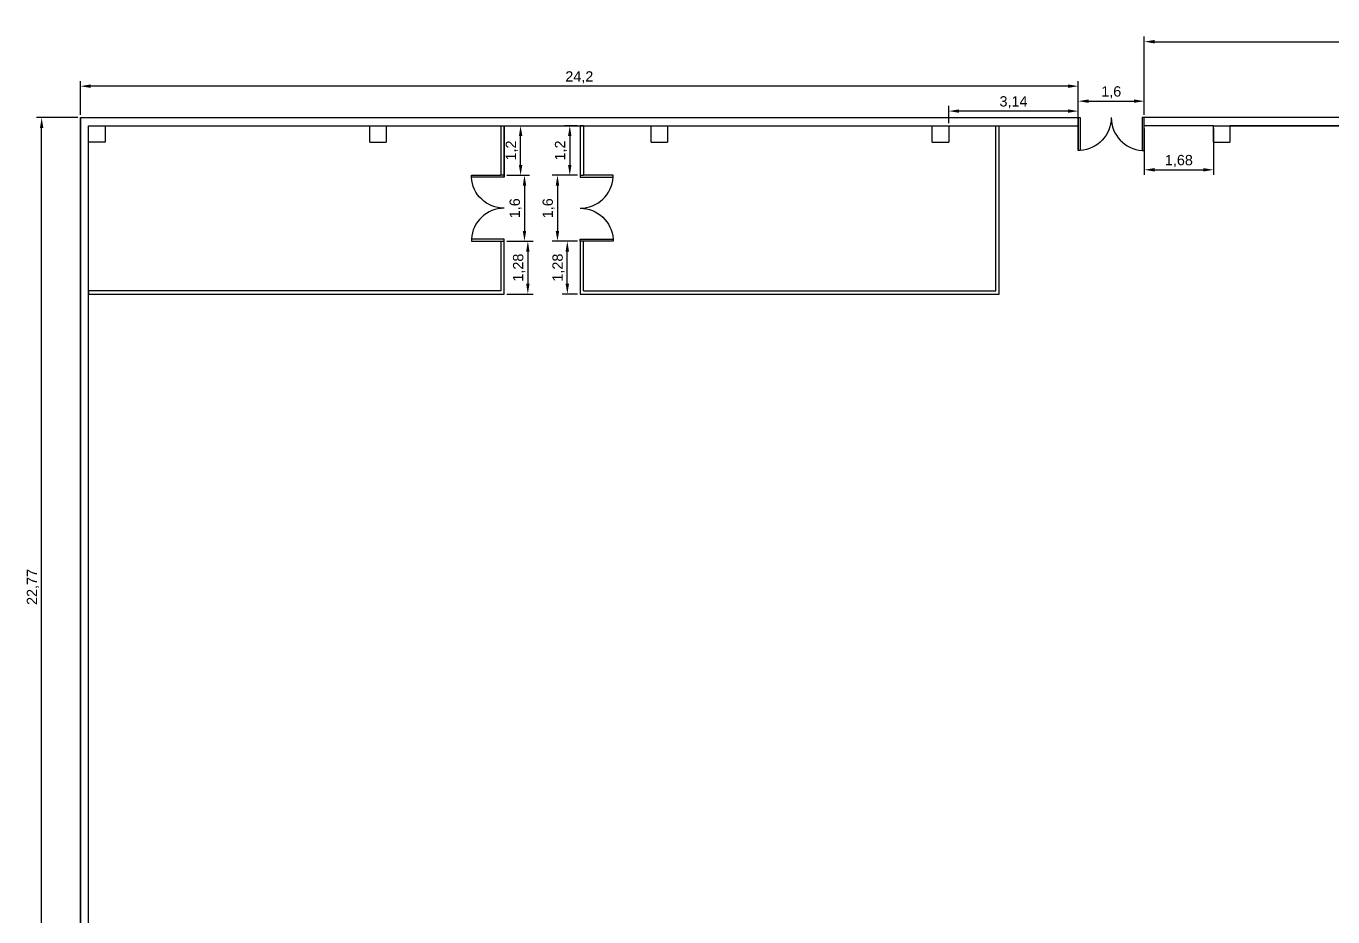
# Model space of a CAD drawing. Header units: millimetres. Extents: x 2831 to 3559, y 1674 to 2188.
# Drawn here: x 2832.6 to 3149.5, y 1972.4 to 2188.5 of the extents above; entities that cross this region are included whole.
import ezdxf

# ---------------------------------------------------------------- set-up
doc = ezdxf.new("R2010")
doc.units = ezdxf.units.MM
doc.layers.add('CARPINTERIA', color=255, linetype='Continuous')
doc.styles.get("Standard").update_dxf_attribs({"font": 'arial.ttf'})
doc.dimstyles.new('ISO-25', dxfattribs={"dimtxt": 2.5, "dimasz": 2.5, "dimexe": 1.25, "dimexo": 0.625, "dimtad": 1, "dimtxsty": 'Standard', "dimcen": 2.5, "dimadec": 0, "dimazin": 0, "dimtfac": 1, "dimtmove": 0, "dimatfit": 3, "dimfxl": 1, "dimarcsym": 0})

# ---------------------------------------------------------------- blocks, each defined once
blk = doc.blocks.new('*D11')
at = {"color": 0, "lineweight": -2, "transparency": 16777216}
for p, q in [((2949.13, 2152.3), (2954.66, 2152.3)), ((2953.41, 2149.8), (2953.41, 2138.8)), ((2949.13, 2136.3), (2954.66, 2136.3))]:
    blk.add_line(p, q, dxfattribs=at)
at = {"color": 0, "transparency": 16777216}
for points in [[(2953, 2149.8), (2953.83, 2149.8), (2953.41, 2152.3)], [(2953, 2138.8), (2953.83, 2138.8), (2953.41, 2136.3)]]:
    blk.add_solid(points, dxfattribs=at)
at = {"layer": 'Defpoints', "color": 0, "transparency": 16777216}
for p in [(2948.51, 2152.3), (2948.51, 2136.3), (2953.41, 2136.3)]:
    blk.add_point(p, dxfattribs=at)
at = {"color": 0, "transparency": 16777216, "insert": (2951.28, 2144.3), "char_height": 2.5, "attachment_point": 5, "rotation": 90}
blk.add_mtext('1,6', dxfattribs=at)
blk = doc.blocks.new('*D12')
at = {"color": 0, "lineweight": -2, "transparency": 16777216}
for p, q in [((2966.28, 2152.3), (2960.16, 2152.3)), ((2961.41, 2149.8), (2961.41, 2138.8)), ((2966.28, 2136.3), (2960.16, 2136.3))]:
    blk.add_line(p, q, dxfattribs=at)
at = {"color": 0, "transparency": 16777216}
for points in [[(2960.99, 2149.8), (2961.83, 2149.8), (2961.41, 2152.3)], [(2960.99, 2138.8), (2961.83, 2138.8), (2961.41, 2136.3)]]:
    blk.add_solid(points, dxfattribs=at)
at = {"layer": 'Defpoints', "color": 0, "transparency": 16777216}
for p in [(2966.91, 2152.3), (2961.41, 2136.3), (2966.91, 2136.3)]:
    blk.add_point(p, dxfattribs=at)
at = {"color": 0, "transparency": 16777216, "insert": (2959.28, 2144.3), "char_height": 2.5, "attachment_point": 5, "rotation": 90}
blk.add_mtext('1,6', dxfattribs=at)
blk = doc.blocks.new('*D13')
at = {"color": 0, "lineweight": -2, "transparency": 16777216}
for p, q in [((3087.71, 2166.93), (3087.71, 2171.52)), ((3103.71, 2166.93), (3103.71, 2171.52)), ((3090.21, 2170.27), (3101.21, 2170.27))]:
    blk.add_line(p, q, dxfattribs=at)
at = {"color": 0, "transparency": 16777216}
for points in [[(3090.21, 2170.69), (3090.21, 2169.86), (3087.71, 2170.27)], [(3101.21, 2170.69), (3101.21, 2169.86), (3103.71, 2170.27)]]:
    blk.add_solid(points, dxfattribs=at)
at = {"layer": 'Defpoints', "color": 0, "transparency": 16777216}
for p in [(3103.71, 2170.27), (3087.71, 2166.3), (3103.71, 2166.3)]:
    blk.add_point(p, dxfattribs=at)
at = {"color": 0, "transparency": 16777216, "insert": (3095.71, 2172.4), "char_height": 2.5, "attachment_point": 5, "rotation": 359.9999}
blk.add_mtext('1,6', dxfattribs=at)
blk = doc.blocks.new('*D35')
at = {"color": 0, "lineweight": -2, "transparency": 16777216}
for p, q in [((2845.71, 2166.93), (2845.71, 2175.16)), ((3087.71, 2166.93), (3087.71, 2175.16)), ((3085.21, 2173.91), (2848.21, 2173.91))]:
    blk.add_line(p, q, dxfattribs=at)
at = {"color": 0, "transparency": 16777216}
for points in [[(2848.21, 2174.33), (2848.21, 2173.49), (2845.71, 2173.91)], [(3085.21, 2174.33), (3085.21, 2173.49), (3087.71, 2173.91)]]:
    blk.add_solid(points, dxfattribs=at)
at = {"layer": 'Defpoints', "color": 0, "transparency": 16777216}
for p in [(2845.71, 2173.91), (2845.71, 2166.3), (3087.71, 2166.3)]:
    blk.add_point(p, dxfattribs=at)
at = {"color": 0, "transparency": 16777216, "insert": (2966.71, 2176.04), "char_height": 2.5, "attachment_point": 5}
blk.add_mtext('24,2', dxfattribs=at)
blk = doc.blocks.new('*D36')
at = {"color": 0, "lineweight": -2, "transparency": 16777216}
for p, q in [((3103.71, 2166.93), (3103.71, 2185.95)), ((3106.21, 2184.7), (3533.21, 2184.7)), ((3535.71, 2166.93), (3535.71, 2185.95))]:
    blk.add_line(p, q, dxfattribs=at)
at = {"color": 0, "transparency": 16777216}
for points in [[(3106.21, 2185.12), (3106.21, 2184.28), (3103.71, 2184.7)], [(3533.21, 2185.12), (3533.21, 2184.28), (3535.71, 2184.7)]]:
    blk.add_solid(points, dxfattribs=at)
at = {"layer": 'Defpoints', "color": 0, "transparency": 16777216}
for p in [(3535.71, 2184.7), (3103.71, 2166.3), (3535.71, 2166.3)]:
    blk.add_point(p, dxfattribs=at)
at = {"color": 0, "transparency": 16777216, "insert": (3319.71, 2186.83), "char_height": 2.5, "attachment_point": 5}
blk.add_mtext('43,2', dxfattribs=at)
blk = doc.blocks.new('*D58')
at = {"color": 0, "lineweight": -2, "transparency": 16777216}
for p, q in [((3103.71, 2163.68), (3103.71, 2152.38)), ((3120.51, 2163.68), (3120.51, 2152.38)), ((3106.21, 2153.63), (3118.01, 2153.63))]:
    blk.add_line(p, q, dxfattribs=at)
at = {"color": 0, "transparency": 16777216}
for points in [[(3106.21, 2154.04), (3106.21, 2153.21), (3103.71, 2153.63)], [(3118.01, 2154.04), (3118.01, 2153.21), (3120.51, 2153.63)]]:
    blk.add_solid(points, dxfattribs=at)
at = {"layer": 'Defpoints', "color": 0, "transparency": 16777216}
for p in [(3103.71, 2164.3), (3120.51, 2164.3), (3120.51, 2153.63)]:
    blk.add_point(p, dxfattribs=at)
at = {"color": 0, "transparency": 16777216, "insert": (3112.11, 2155.75), "char_height": 2.5, "attachment_point": 5}
blk.add_mtext('1,68', dxfattribs=at)
blk = doc.blocks.new('*D59')
at = {"color": 0, "lineweight": -2, "transparency": 16777216}
for p, q in [((3056.31, 2164.93), (3056.31, 2169.11)), ((3085.21, 2167.86), (3058.81, 2167.86)), ((3087.71, 2164.93), (3087.71, 2169.11))]:
    blk.add_line(p, q, dxfattribs=at)
at = {"color": 0, "transparency": 16777216}
for points in [[(3058.81, 2168.28), (3058.81, 2167.45), (3056.31, 2167.86)], [(3085.21, 2168.28), (3085.21, 2167.45), (3087.71, 2167.86)]]:
    blk.add_solid(points, dxfattribs=at)
at = {"layer": 'Defpoints', "color": 0, "transparency": 16777216}
for p in [(3056.31, 2167.86), (3056.31, 2164.3), (3087.71, 2164.3)]:
    blk.add_point(p, dxfattribs=at)
at = {"color": 0, "transparency": 16777216, "insert": (3072.01, 2169.99), "char_height": 2.5, "attachment_point": 5}
blk.add_mtext('3,14', dxfattribs=at)
blk = doc.blocks.new('*D60')
at = {"color": 0, "lineweight": -2, "transparency": 16777216}
for p, q in [((2949.13, 2164.3), (2953.72, 2164.3)), ((2952.47, 2154.8), (2952.47, 2161.8)), ((2949.13, 2152.3), (2953.72, 2152.3))]:
    blk.add_line(p, q, dxfattribs=at)
at = {"color": 0, "transparency": 16777216}
for points in [[(2952.06, 2161.8), (2952.89, 2161.8), (2952.47, 2164.3)], [(2952.06, 2154.8), (2952.89, 2154.8), (2952.47, 2152.3)]]:
    blk.add_solid(points, dxfattribs=at)
at = {"layer": 'Defpoints', "color": 0, "transparency": 16777216}
for p in [(2948.51, 2164.3), (2952.47, 2164.3), (2948.51, 2152.3)]:
    blk.add_point(p, dxfattribs=at)
at = {"color": 0, "transparency": 16777216, "insert": (2950.35, 2158.3), "char_height": 2.5, "attachment_point": 5, "rotation": 90}
blk.add_mtext('1,2', dxfattribs=at)
blk = doc.blocks.new('*D61')
at = {"color": 0, "lineweight": -2, "transparency": 16777216}
for p, q in [((2966.28, 2164.3), (2963.15, 2164.3)), ((2964.4, 2161.8), (2964.4, 2154.8)), ((2966.28, 2152.3), (2963.15, 2152.3))]:
    blk.add_line(p, q, dxfattribs=at)
at = {"color": 0, "transparency": 16777216}
for points in [[(2963.98, 2161.8), (2964.81, 2161.8), (2964.4, 2164.3)], [(2963.98, 2154.8), (2964.81, 2154.8), (2964.4, 2152.3)]]:
    blk.add_solid(points, dxfattribs=at)
at = {"layer": 'Defpoints', "color": 0, "transparency": 16777216}
for p in [(2966.91, 2164.3), (2964.4, 2152.3), (2966.91, 2152.3)]:
    blk.add_point(p, dxfattribs=at)
at = {"color": 0, "transparency": 16777216, "insert": (2962.27, 2158.3), "char_height": 2.5, "attachment_point": 5, "rotation": 90}
blk.add_mtext('1,2', dxfattribs=at)
blk = doc.blocks.new('*D62')
at = {"color": 0, "lineweight": -2, "transparency": 16777216}
for p, q in [((2949.13, 2136.3), (2955.48, 2136.3)), ((2954.23, 2133.8), (2954.23, 2126)), ((2949.13, 2123.5), (2955.48, 2123.5))]:
    blk.add_line(p, q, dxfattribs=at)
at = {"color": 0, "transparency": 16777216}
for points in [[(2953.81, 2133.8), (2954.64, 2133.8), (2954.23, 2136.3)], [(2953.81, 2126), (2954.64, 2126), (2954.23, 2123.5)]]:
    blk.add_solid(points, dxfattribs=at)
at = {"layer": 'Defpoints', "color": 0, "transparency": 16777216}
for p in [(2948.51, 2136.3), (2948.51, 2123.5), (2954.23, 2123.5)]:
    blk.add_point(p, dxfattribs=at)
at = {"color": 0, "transparency": 16777216, "insert": (2952.1, 2129.9), "char_height": 2.5, "attachment_point": 5, "rotation": 90}
blk.add_mtext('1,28', dxfattribs=at)
blk = doc.blocks.new('*D63')
at = {"color": 0, "lineweight": -2, "transparency": 16777216}
for p, q in [((2966.28, 2136.3), (2962.55, 2136.3)), ((2963.8, 2126), (2963.8, 2133.8)), ((2966.28, 2123.5), (2962.55, 2123.5))]:
    blk.add_line(p, q, dxfattribs=at)
at = {"color": 0, "transparency": 16777216}
for points in [[(2963.38, 2133.8), (2964.22, 2133.8), (2963.8, 2136.3)], [(2963.38, 2126), (2964.22, 2126), (2963.8, 2123.5)]]:
    blk.add_solid(points, dxfattribs=at)
at = {"layer": 'Defpoints', "color": 0, "transparency": 16777216}
for p in [(2963.8, 2136.3), (2966.91, 2136.3), (2966.91, 2123.5)]:
    blk.add_point(p, dxfattribs=at)
at = {"color": 0, "transparency": 16777216, "insert": (2961.67, 2129.9), "char_height": 2.5, "attachment_point": 5, "rotation": 90}
blk.add_mtext('1,28', dxfattribs=at)
blk = doc.blocks.new('*D64')
at = {"color": 0, "lineweight": -2, "transparency": 16777216}
for p, q in [((2845.08, 2166.3), (2835.07, 2166.3)), ((2836.32, 1941.12), (2836.32, 2163.8)), ((2845.08, 1938.62), (2835.07, 1938.62))]:
    blk.add_line(p, q, dxfattribs=at)
at = {"color": 0, "transparency": 16777216}
for points in [[(2835.91, 2163.8), (2836.74, 2163.8), (2836.32, 2166.3)], [(2835.91, 1941.12), (2836.74, 1941.12), (2836.32, 1938.62)]]:
    blk.add_solid(points, dxfattribs=at)
at = {"layer": 'Defpoints', "color": 0, "transparency": 16777216}
for p in [(2836.32, 2166.3), (2845.71, 2166.3), (2845.71, 1938.62, 16.11)]:
    blk.add_point(p, dxfattribs=at)
at = {"color": 0, "transparency": 16777216, "insert": (2834.2, 2052.46), "char_height": 2.5, "attachment_point": 5, "rotation": 90}
blk.add_mtext('22,77', dxfattribs=at)

msp = doc.modelspace()

# ---------------------------------------------------------------- linework, layer by layer
for p, q in [((2845.707, 2166.301), (2845.707, 2164.301)), ((2845.707, 2166.301), (3087.707, 2166.301)), ((2845.707, 2166.301), (2845.707, 1794.301)), ((3087.707, 2166.301), (3087.707, 2158.316)), ((3535.707, 2166.301), (3103.707, 2166.301)), ((2847.707, 2164.301), (2947.707, 2164.301)), ((2915.907, 2160.301), (2915.907, 2164.301)), ((2915.907, 2164.301), (2919.907, 2164.301)), ((2919.907, 2164.301), (2919.907, 2160.301)), ((2947.707, 2164.301), (2947.707, 2152.301)), ((2947.707, 2164.301), (2967.707, 2164.301)), ((2948.507, 2151.801), (2948.507, 2164.301)), ((2948.507, 2164.301), (2948.507, 2152.301)), ((2967.707, 2164.301), (2966.907, 2164.301)), ((2966.907, 2164.301), (2966.907, 2151.801)), ((2966.907, 2164.301), (2966.907, 2152.301)), ((2967.707, 2164.301), (2967.707, 2152.301)), ((2984.107, 2160.301), (2984.107, 2164.301)), ((2984.107, 2164.301), (2988.107, 2164.301)), ((2988.107, 2164.301), (2988.107, 2160.301)), ((3052.307, 2160.301), (3052.307, 2164.301)), ((3052.307, 2164.301), (3056.307, 2164.301)), ((3056.307, 2164.301), (3056.307, 2160.301)), ((3067.707, 2124.301), (3067.707, 2164.301)), ((3068.507, 2123.501), (3068.507, 2164.301)), ((3120.507, 2164.301), (3103.707, 2164.301)), ((3120.507, 2160.301), (3120.507, 2164.301)), ((3120.507, 2164.301), (3124.507, 2164.301)), ((3124.507, 2164.301), (3124.507, 2160.301)), ((3134.507, 2164.301), (3124.507, 2164.301)), ((3279.507, 2164.301), (3134.507, 2164.301)), ((2915.907, 2160.301), (2919.907, 2160.301)), ((2984.107, 2160.301), (2988.107, 2160.301)), ((3052.307, 2160.301), (3056.307, 2160.301)), ((3120.507, 2160.301), (3124.507, 2160.301)), ((2948.507, 2152.301), (2947.707, 2152.301)), ((2966.907, 2152.301), (2967.707, 2152.301)), ((2968.907, 2152.301), (2967.707, 2152.301)), ((2946.507, 2136.301), (2948.507, 2136.301)), ((2947.707, 2136.301), (2947.707, 2124.301)), ((2948.507, 2123.501), (2948.507, 2136.801)), ((2966.907, 2136.301), (2966.907, 2123.501)), ((2967.707, 2124.301), (2967.707, 2136.301)), ((2947.707, 2124.301), (2847.707, 2124.301)), ((2847.707, 2124.301), (2847.707, 2123.501)), ((2847.707, 2123.501), (2948.507, 2123.501)), ((2966.907, 2123.501), (3067.707, 2123.501)), ((2967.707, 2124.301), (3067.707, 2124.301)), ((3067.707, 2123.501), (3068.507, 2123.501)), ((2847.707, 2046.299), (2847.707, 2111.099)), ((2847.707, 1982.299), (2847.707, 2032.299))]:
    msp.add_line(p, q)
for points in [[(2845.707, 1793.801), (2845.707, 2166.301)], [(2847.707, 1794.301), (2847.707, 2164.301), (3087.707, 2164.301)], [(3120.507, 2164.301), (3533.707, 2164.301), (3533.707, 2060.799)]]:
    msp.add_lwpolyline(points)
msp.add_lwpolyline([(2847.707, 2164.301), (2851.707, 2164.301), (2851.707, 2160.301), (2847.707, 2160.301)], close=True)
at = {"layer": 'CARPINTERIA'}
for points in [[(3095.707, 2166.301, -0.3960122), (3088.207, 2158.316), (3087.707, 2158.316), (3087.707, 2166.301), (3088.207, 2166.301), (3088.207, 2158.316)], [(3095.707, 2166.301, 0.3960122), (3103.207, 2158.316), (3103.707, 2158.316), (3103.707, 2166.301), (3103.207, 2166.301), (3103.207, 2158.316)], [(2948.507, 2144.301, -0.3960122), (2940.523, 2151.801), (2940.523, 2152.301), (2947.707, 2152.301)], [(2966.907, 2144.301, 0.3960122), (2974.891, 2151.801), (2974.891, 2152.301), (2968.907, 2152.301)], [(2948.507, 2144.301, 0.3960122), (2940.523, 2136.801), (2940.523, 2136.301), (2946.507, 2136.301)], [(2966.907, 2144.301, -0.3960122), (2974.891, 2136.801), (2974.891, 2136.301), (2966.907, 2136.301), (2966.907, 2136.801), (2974.891, 2136.801)]]:
    msp.add_lwpolyline(points, format="xyb", dxfattribs=at)
for points in [[(2948.507, 2152.301), (2948.507, 2151.801), (2940.523, 2151.801)], [(2966.907, 2152.301), (2966.907, 2151.801), (2974.891, 2151.801)], [(2948.507, 2136.301), (2948.507, 2136.801), (2940.523, 2136.801)]]:
    msp.add_lwpolyline(points, dxfattribs=at)

# ---------------------------------------------------------------- dimensions: what is measured, and where the dimension line sits
for p1, p2, distance, picture, middle in [((3103.707, 2166.301), (3535.707, 2166.301), 18.399, '*D36', (3319.707, 2186.828)), ((3087.707, 2166.301), (3103.707, 2166.301), 3.972, '*D13', (3095.707, 2172.401))]:
    dim = msp.add_aligned_dim(p1=p1, p2=p2, distance=distance, dimstyle='ISO-25', override={"dimlfac": 0.1})
    dim.commit()
    dim.dimension.update_dxf_attribs({"geometry": picture, "text_midpoint": middle})
for base, p1, p2, picture, middle in [((2845.707, 2173.911), (3087.707, 2166.301), (2845.707, 2166.301), '*D35', (2966.707, 2176.039)), ((3056.307, 2167.862), (3087.707, 2164.301), (3056.307, 2164.301), '*D59', (3072.007, 2169.989)), ((3120.507, 2153.626), (3103.707, 2164.301), (3120.507, 2164.301), '*D58', (3112.107, 2155.753))]:
    dim = msp.add_linear_dim(base=base, p1=p1, p2=p2, dimstyle='ISO-25', override={"dimlfac": 0.1})
    dim.commit()
    dim.dimension.update_dxf_attribs({"geometry": picture, "text_midpoint": middle})
for base, p1, p2, picture, middle in [((2836.323, 2166.301), (2845.707, 1938.624, 16.112), (2845.707, 2166.301), '*D64', (2834.196, 2052.462)), ((2952.473, 2164.301), (2948.507, 2152.301), (2948.507, 2164.301), '*D60', (2950.346, 2158.301)), ((2964.397, 2152.301), (2966.907, 2164.301), (2966.907, 2152.301), '*D61', (2962.269, 2158.301)), ((2953.412, 2136.301), (2948.507, 2152.301), (2948.507, 2136.301), '*D11', (2951.284, 2144.301)), ((2961.411, 2136.301), (2966.907, 2152.301), (2966.907, 2136.301), '*D12', (2959.284, 2144.301)), ((2954.228, 2123.501), (2948.507, 2136.301), (2948.507, 2123.501), '*D62', (2952.101, 2129.901)), ((2963.799, 2136.301), (2966.907, 2123.501), (2966.907, 2136.301), '*D63', (2961.672, 2129.901))]:
    dim = msp.add_linear_dim(base=base, p1=p1, p2=p2, angle=90, dimstyle='ISO-25', override={"dimlfac": 0.1})
    dim.commit()
    dim.dimension.update_dxf_attribs({"geometry": picture, "text_midpoint": middle})

doc.saveas('drawing.dxf')
